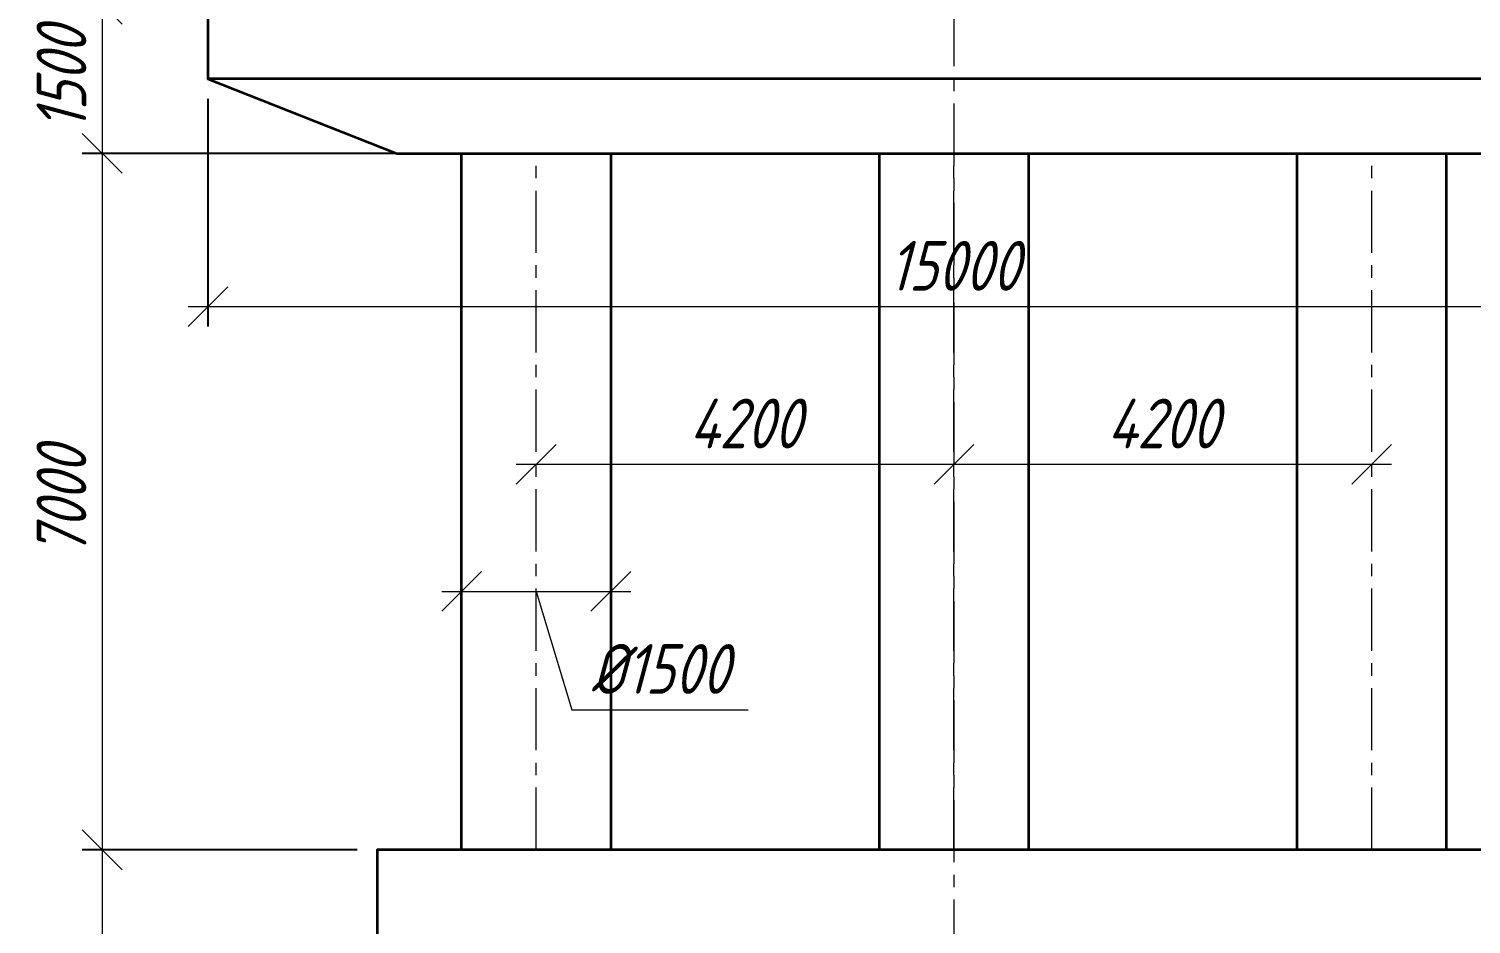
# Model space of a CAD drawing. Header units: millimetres. Extents: x 0 to 285450075, y -3000605 to 8125189010.
# Drawn here: x 7141345 to 7155846, y 22255 to 31254 of the extents above; entities that cross this region are included whole.
import ezdxf

# ---------------------------------------------------------------- set-up
doc = ezdxf.new("R2010")
doc.units = ezdxf.units.MM
doc.linetypes.add('осевая', pattern=[2, 1.25, -0.25, 0.25, -0.25])
for name, color, linetype, lineweight in [('1-Бетон', 106, 'Continuous', 35), ('ИС_Ось', 3, 'осевая', 18), ('ИС_Размер', 3, 'Continuous', 18)]:
    doc.layers.add(name, color=color, linetype=linetype, lineweight=lineweight)
doc.styles.add('0', font='isocpeur.ttf', dxfattribs={"width": 0.8, "oblique": 15})
doc.dimstyles.new('М200', dxfattribs={"dimscale": 200, "dimtxt": 2.5, "dimasz": 2, "dimexe": 1, "dimexo": 1, "dimgap": 0.8, "dimtad": 1, "dimdec": 0, "dimzin": 0, "dimdsep": 46, "dimtxsty": '0', "dimblk": 'OBLIQUE', "dimcen": 0.09, "dimdle": 1, "dimclrd": 256, "dimclre": 256, "dimclrt": 256, "dimadec": 4, "dimazin": 0, "dimtfac": 1, "dimtdec": 0, "dimtmove": 1, "dimatfit": 2, "dimfxl": 1, "dimtolj": 1, "dimtzin": 0, "dimlwd": -1, "dimarcsym": 0})

# ---------------------------------------------------------------- blocks, each defined once
blk = doc.blocks.new('_OBLIQUE')
at = {"color": 0, "linetype": 'ByBlock', "lineweight": -2}
blk.add_line((0.5, 0.5), (-0.5, -0.5), dxfattribs=at)
blk = doc.blocks.new('*D1182')
at = {"layer": 'Defpoints', "color": 0, "linetype": 'Continuous', "transparency": 16777216}
for p in [(7143146, 30752, 5778), (7158146, 30756, 5778), (7158146, 28462)]:
    blk.add_point(p, dxfattribs=at)
at = {"layer": 'ИС_Размер', "lineweight": -2, "transparency": 16777216}
for p, q in [((7143146, 30552), (7143146, 28262)), ((7158146, 30556), (7158146, 28262))]:
    blk.add_line(p, q, dxfattribs=at)
at = {"layer": 'ИС_Размер', "transparency": 16777216}
blk.add_line((7142946, 28462), (7158346, 28462), dxfattribs=at)
at = {"layer": 'ИС_Размер', "linetype": 'Continuous', "transparency": 16777216, "xscale": 400, "yscale": 400, "zscale": 400, "rotation": 180}
blk.add_blockref('_OBLIQUE', (7143146, 28462), dxfattribs=at)
at = {"layer": 'ИС_Размер', "linetype": 'Continuous', "transparency": 16777216, "xscale": 400, "yscale": 400, "zscale": 400}
blk.add_blockref('_OBLIQUE', (7158146, 28462), dxfattribs=at)
at = {"layer": 'ИС_Размер', "linetype": 'Continuous', "transparency": 16777216, "insert": (7150646, 28872), "char_height": 500, "attachment_point": 5, "style": '0'}
blk.add_mtext('\\A1;15000', dxfattribs=at)
blk = doc.blocks.new('*U1027')
at = {"layer": '1-Бетон'}
blk.add_lwpolyline([(-750, 3500), (750, 3500), (750, -3500), (-750, -3500)], close=True, dxfattribs=at)
at = {"layer": 'ИС_Ось', "ltscale": 500}
blk.add_line((0, -3500), (0, 3500), dxfattribs=at)
blk = doc.blocks.new('*U1026')
at = {"layer": 'ИС_Размер', "color": 0, "linetype": 'ByBlock', "lineweight": -2, "transparency": 16777216}
for p in [(0, 0), (4200, 0), (8400, 0)]:
    blk.add_blockref('*U1027', p, dxfattribs=at)
blk = doc.blocks.new('*D1103')
at = {"layer": 'Defpoints', "color": 0, "linetype": 'Continuous', "transparency": 16777216}
for p in [(7146446, 26877), (7150646, 26877), (7150646, 26877)]:
    blk.add_point(p, dxfattribs=at)
at = {"layer": 'ИС_Размер', "transparency": 16777216}
blk.add_line((7146246, 26877), (7150846, 26877), dxfattribs=at)
at = {"layer": 'ИС_Размер', "linetype": 'Continuous', "transparency": 16777216, "xscale": 400, "yscale": 400, "zscale": 400, "rotation": 180}
blk.add_blockref('_OBLIQUE', (7146446, 26877), dxfattribs=at)
at = {"layer": 'ИС_Размер', "linetype": 'Continuous', "transparency": 16777216, "xscale": 400, "yscale": 400, "zscale": 400}
blk.add_blockref('_OBLIQUE', (7150646, 26877), dxfattribs=at)
at = {"layer": 'ИС_Размер', "linetype": 'Continuous', "transparency": 16777216, "insert": (7148546, 27287), "char_height": 500, "attachment_point": 5, "style": '0'}
blk.add_mtext('\\A1;4200', dxfattribs=at)
blk = doc.blocks.new('*D1104')
at = {"layer": 'Defpoints', "color": 0, "linetype": 'Continuous', "transparency": 16777216}
for p in [(7150646, 26877), (7154846, 26877), (7154846, 26877)]:
    blk.add_point(p, dxfattribs=at)
at = {"layer": 'ИС_Размер', "transparency": 16777216}
blk.add_line((7150446, 26877), (7155046, 26877), dxfattribs=at)
at = {"layer": 'ИС_Размер', "linetype": 'Continuous', "transparency": 16777216, "xscale": 400, "yscale": 400, "zscale": 400, "rotation": 180}
blk.add_blockref('_OBLIQUE', (7150646, 26877), dxfattribs=at)
at = {"layer": 'ИС_Размер', "linetype": 'Continuous', "transparency": 16777216, "xscale": 400, "yscale": 400, "zscale": 400}
blk.add_blockref('_OBLIQUE', (7154846, 26877), dxfattribs=at)
at = {"layer": 'ИС_Размер', "linetype": 'Continuous', "transparency": 16777216, "insert": (7152746, 27287), "char_height": 500, "attachment_point": 5, "style": '0'}
blk.add_mtext('\\A1;4200', dxfattribs=at)
blk = doc.blocks.new('*D1193')
at = {"layer": 'Defpoints', "color": 0, "linetype": 'Continuous', "transparency": 16777216}
for p in [(7145696, 25791, 5778), (7147196, 25791, 5778), (7147196, 25600)]:
    blk.add_point(p, dxfattribs=at)
at = {"layer": 'ИС_Размер', "transparency": 16777216}
for p, q in [((7145496, 25600), (7147396, 25600)), ((7146446, 25600), (7146803, 24410)), ((7146803, 24410), (7148577, 24410))]:
    blk.add_line(p, q, dxfattribs=at)
at = {"layer": 'ИС_Размер', "lineweight": -2, "transparency": 16777216}
for p, q in [((7145696, 25591), (7145696, 25400)), ((7147196, 25591), (7147196, 25400))]:
    blk.add_line(p, q, dxfattribs=at)
at = {"layer": 'ИС_Размер', "linetype": 'Continuous', "transparency": 16777216, "xscale": 400, "yscale": 400, "zscale": 400, "rotation": 180}
blk.add_blockref('_OBLIQUE', (7145696, 25600), dxfattribs=at)
at = {"layer": 'ИС_Размер', "linetype": 'Continuous', "transparency": 16777216, "xscale": 400, "yscale": 400, "zscale": 400}
blk.add_blockref('_OBLIQUE', (7147196, 25600), dxfattribs=at)
at = {"layer": 'ИС_Размер', "linetype": 'Continuous', "transparency": 16777216, "insert": (7147690, 24820), "char_height": 500, "attachment_point": 5, "style": '0'}
blk.add_mtext('\\A1;%%C1500', dxfattribs=at)
blk = doc.blocks.new('*D1195')
at = {"layer": 'Defpoints', "color": 0, "linetype": 'Continuous', "transparency": 16777216}
for p in [(7145696, 30002), (7142083, 23002), (7144846, 23002)]:
    blk.add_point(p, dxfattribs=at)
at = {"layer": 'ИС_Размер', "transparency": 16777216}
blk.add_line((7142083, 30202), (7142083, 22802), dxfattribs=at)
at = {"layer": 'ИС_Размер', "lineweight": -2, "transparency": 16777216}
for p, q in [((7145496, 30002), (7141883, 30002)), ((7144646, 23002), (7141883, 23002))]:
    blk.add_line(p, q, dxfattribs=at)
at = {"layer": 'ИС_Размер', "linetype": 'Continuous', "transparency": 16777216, "xscale": 400, "yscale": 400, "zscale": 400}
for p, rotation in [((7142083, 30002), 90), ((7142083, 23002), 270)]:
    blk.add_blockref('_OBLIQUE', p, dxfattribs=dict(at, rotation=rotation))
at = {"layer": 'ИС_Размер', "linetype": 'Continuous', "transparency": 16777216, "insert": (7141673, 26502), "char_height": 500, "attachment_point": 5, "rotation": 90, "style": '0'}
blk.add_mtext('\\A1;7000', dxfattribs=at)
blk = doc.blocks.new('*D1196')
at = {"layer": 'Defpoints', "color": 0, "linetype": 'Continuous', "transparency": 16777216}
for p in [(7144846, 23002), (7142083, 18002), (7144846, 18002)]:
    blk.add_point(p, dxfattribs=at)
at = {"layer": 'ИС_Размер', "transparency": 16777216}
blk.add_line((7142083, 23202), (7142083, 17802), dxfattribs=at)
at = {"layer": 'ИС_Размер', "lineweight": -2, "transparency": 16777216}
for p, q in [((7144646, 23002), (7141883, 23002)), ((7144646, 18002), (7141883, 18002))]:
    blk.add_line(p, q, dxfattribs=at)
at = {"layer": 'ИС_Размер', "linetype": 'Continuous', "transparency": 16777216, "xscale": 400, "yscale": 400, "zscale": 400}
for p, rotation in [((7142083, 23002), 90), ((7142083, 18002), 270)]:
    blk.add_blockref('_OBLIQUE', p, dxfattribs=dict(at, rotation=rotation))
at = {"layer": 'ИС_Размер', "linetype": 'Continuous', "transparency": 16777216, "insert": (7141673, 20502), "char_height": 500, "attachment_point": 5, "rotation": 90, "style": '0'}
blk.add_mtext('\\A1;5000', dxfattribs=at)
blk = doc.blocks.new('*D1197')
at = {"layer": 'Defpoints', "color": 0, "linetype": 'Continuous', "transparency": 16777216}
for p in [(7143146, 31502), (7142083, 30002), (7145046, 30002)]:
    blk.add_point(p, dxfattribs=at)
at = {"layer": 'ИС_Размер', "transparency": 16777216}
blk.add_line((7142083, 31702), (7142083, 29802), dxfattribs=at)
at = {"layer": 'ИС_Размер', "lineweight": -2, "transparency": 16777216}
for p, q in [((7142946, 31502), (7141883, 31502)), ((7144846, 30002), (7141883, 30002))]:
    blk.add_line(p, q, dxfattribs=at)
at = {"layer": 'ИС_Размер', "linetype": 'Continuous', "transparency": 16777216, "xscale": 400, "yscale": 400, "zscale": 400}
for p, rotation in [((7142083, 31502), 90), ((7142083, 30002), 270)]:
    blk.add_blockref('_OBLIQUE', p, dxfattribs=dict(at, rotation=rotation))
at = {"layer": 'ИС_Размер', "linetype": 'Continuous', "transparency": 16777216, "insert": (7141673, 30752), "char_height": 500, "attachment_point": 5, "rotation": 90, "style": '0'}
blk.add_mtext('\\A1;1500', dxfattribs=at)

msp = doc.modelspace()

# ---------------------------------------------------------------- linework, layer by layer
at = {"layer": '1-Бетон'}
for points in [[(7158145.3321, 31502.1129), (7143145.5099, 31502.1129), (7143145.6878, 30752.1129), (7145045.8656, 30002.1129), (7156245.6878, 30002.1129), (7158145.5099, 30752.1129)], [(7144845.8656, 18002.0474), (7156445.8656, 18002.0474), (7156445.8656, 23002.1129), (7144845.8656, 23002.1129)]]:
    msp.add_lwpolyline(points, close=True, dxfattribs=at)
msp.add_lwpolyline([(7158145.5099, 30752.1129), (7143145.6878, 30752.1129)], dxfattribs=at)
at = {"layer": 'ИС_Ось', "ltscale": 500, "flags": 128}
msp.add_lwpolyline([(7150645.8656, 31502.1129), (7150645.8656, 18001.9899)], dxfattribs=at)

# ---------------------------------------------------------------- block references
at = {"layer": 'ИС_Размер', "linetype": 'Continuous'}
msp.add_blockref('*U1026', (7146445.8656, 26502.1129), dxfattribs=at)

# ---------------------------------------------------------------- dimensions: what is measured, and where the dimension line sits
for base, p1, p2, picture, middle in [((7142083.4226, 30002.1129), (7143145.5099, 31502.1129), (7145045.8656, 30002.1129), '*D1197', (7141673.4226, 30752.1129)), ((7142083.4226, 23002.1129), (7145695.8656, 30002.1129), (7144845.8656, 23002.1129), '*D1195', (7141673.4226, 26502.1129)), ((7142083.4226, 18002.0458), (7144845.8656, 23002.1129), (7144845.8656, 18002.0458), '*D1196', (7141673.4226, 20502.0793))]:
    dim = msp.add_linear_dim(base=base, p1=p1, p2=p2, angle=90, dimstyle='М200', dxfattribs=at)
    dim.commit()
    dim.dimension.update_dxf_attribs({"geometry": picture, "text_midpoint": middle})
for base, p1, p2, picture, middle in [((7158145.5091, 28462.2825, -5778.159), (7143145.6878, 30752.1366), (7158145.5091, 30755.6693), '*D1182', (7150645.5984, 28872.2825, -5778.159)), ((7150645.5099, 26876.7802), (7146445.8656, 26876.7802), (7150645.5099, 26876.7802), '*D1103', (7148545.6878, 27286.7802)), ((7154845.8656, 26876.7802), (7150645.5099, 26876.7802), (7154845.8656, 26876.7802), '*D1104', (7152745.6878, 27286.7802))]:
    dim = msp.add_linear_dim(base=base, p1=p1, p2=p2, dimstyle='М200', dxfattribs=at)
    dim.commit()
    dim.dimension.update_dxf_attribs({"geometry": picture, "text_midpoint": middle})
dim = msp.add_linear_dim(base=(7147195.8656, 25599.8143, -5778.159), p1=(7145695.8656, 25790.6244), p2=(7147195.8656, 25790.6244), text='%%C<>', dimstyle='М200', dxfattribs=at)
dim.commit()
dim.dimension.update_dxf_attribs({"geometry": '*D1193', "text_midpoint": (7146962.8656, 24819.8143, -5778.159)})

doc.saveas('drawing.dxf')
